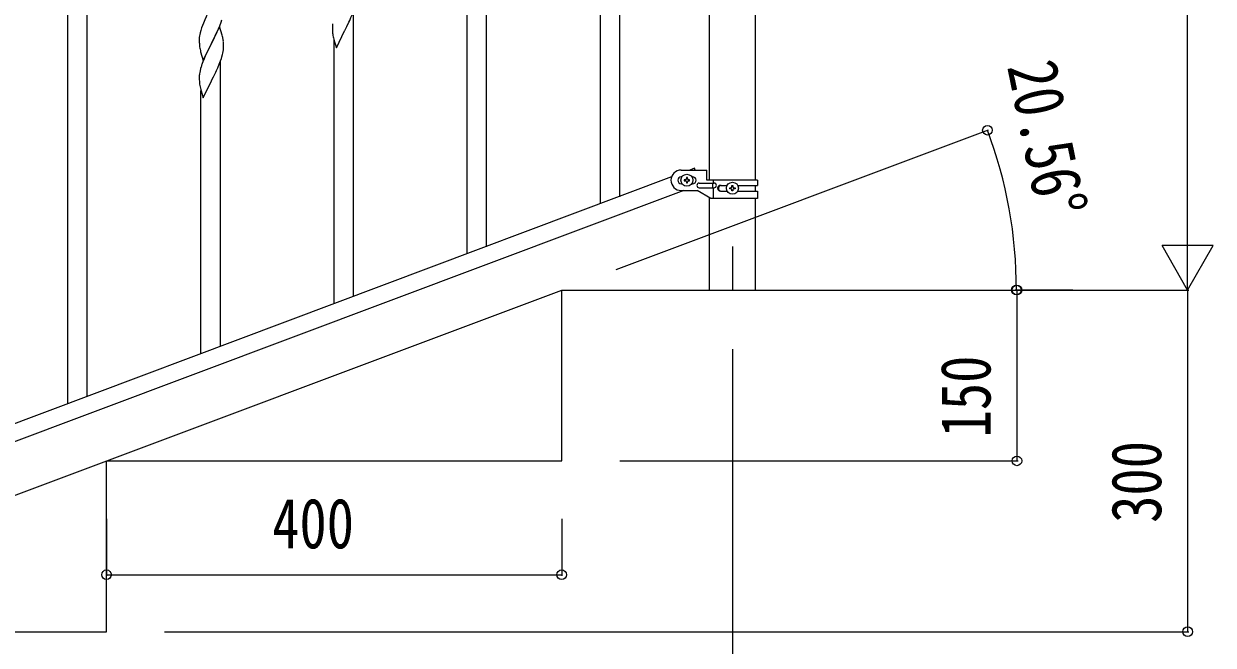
# Model space of a CAD drawing. Units: millimetres, scale not verified. Extents: x -4015 to 4015, y -2862 to 2860.
# Drawn here: x 757 to 1802, y 648 to 1194 of the extents above; entities that cross this region are included whole.
import ezdxf
from ezdxf.enums import TextEntityAlignment as Align

# ---------------------------------------------------------------- set-up
doc = ezdxf.new("R2010")
doc.units = ezdxf.units.MM
doc.header["$LTSCALE"] = 10
doc.layers.add('0-3_YKK_A1', color=4, linetype='Continuous')
doc.layers.add('0-4_YKK_D', color=6, linetype='Continuous')
doc.styles.add('ＭＳ ゴシック', font='')
doc.styles.get('ＭＳ ゴシック').set_extended_font_data('MS Gothic')

msp = doc.modelspace()

# ---------------------------------------------------------------- linework, layer by layer
at = {"layer": '0-3_YKK_A1'}
for p, q in [((1359.44, 1056.45), (1359.44, 1890.1)), ((1399.94, 1056.45), (1399.94, 1890.1)), ((1146.69, 991.77), (1146.69, 1351.72)), ((1163.69, 998.14), (1163.69, 1351.72)), ((1280.69, 1042.03), (1280.69, 1292.58)), ((1263.69, 1035.65), (1263.69, 1267.28)), ((795.69, 860.11), (795.69, 1219.79)), ((812.69, 866.49), (812.69, 1219.79)), ((1046.69, 954.26), (1046.69, 1204.63)), ((1029.69, 947.88), (1029.69, 1179.33)), ((929.69, 910.37), (929.69, 1160.65)), ((912.69, 904.18), (912.69, 1135.35)), ((1346.42, 1066.98), (1342.33, 1065.45)), ((1346.99, 1065.45), (1346.42, 1066.98)), ((1326.18, 1059.39), (622.33, 795.39)), ((1334.69, 1065.45), (1357.19, 1065.45)), ((1335.32, 1059.45), (1334.69, 1059.45)), ((1338.25, 1056.93), (1337.29, 1056.93)), ((1341.13, 1055.97), (1342.09, 1055.97)), ((1344.69, 1059.45), (1344.06, 1059.45)), ((1357.19, 1056.45), (1357.19, 1065.45)), ((1401.69, 1056.45), (1357.19, 1056.45)), ((1362.72, 1056.45), (1362.72, 1053.95)), ((1401.69, 1056.45), (1401.69, 1051.95)), ((1337.05, 1047.45), (633.19, 783.44)), ((1335.32, 1053.45), (1334.69, 1053.45)), ((1334.69, 1047.45), (1348.69, 1047.45)), ((1344.69, 1053.45), (1344.06, 1053.45)), ((1360.81, 1040.45), (1348.69, 1047.45)), ((1350.49, 1053.95), (1363.57, 1053.95)), ((1350.49, 1049.95), (1363.57, 1049.95)), ((1362.16, 1053.95), (1362.16, 1049.95)), ((1362.72, 1049.95), (1362.72, 1040.45)), ((1369.09, 1051.95), (1375.01, 1051.95)), ((1369.09, 1046.95), (1375.02, 1046.95)), ((1378.25, 1048.96), (1377.29, 1048.96)), ((1381.13, 1049.92), (1382.09, 1049.92)), ((1384.36, 1051.95), (1401.69, 1051.95)), ((1384.36, 1046.95), (1401.69, 1046.95)), ((1399.94, 1046.95), (1399.94, 1051.95)), ((1401.69, 1046.95), (1401.69, 1040.45)), ((1359.44, 960.1), (1359.44, 1041.24)), ((1401.69, 1040.45), (1360.81, 1040.45)), ((1399.94, 960.1), (1399.94, 1040.45)), ((1379.69, 998.22), (1379.69, 960.1)), ((429.69, 660.1), (1229.69, 960.1)), ((1359.44, 960.1), (1399.94, 960.1)), ((829.69, 660.1), (829.69, 810.1)), ((429.69, 660.1), (829.69, 660.1))]:
    msp.add_line(p, q, dxfattribs=at)
for points in [[(929.09, 1224.28), (921.86, 1209.43), (921.7, 1209.1), (919.35, 1204.44), (917.59, 1200.79), (917.14, 1199.82), (916.03, 1197.36), (914.76, 1194.34), (913.97, 1192.31), (913.25, 1190.3), (912.46, 1187.82), (911.94, 1185.89), (911.63, 1184.49), (911.39, 1183.14), (911.23, 1181.85), (911.17, 1181.02), (911.14, 1180.22), (911.16, 1178.36), (911.19, 1177.35), (911.24, 1176.41), (911.34, 1174.97), (911.49, 1173.65)], [(1028.91, 1182.35), (1029.12, 1181.41), (1029.44, 1180.21), (1029.8, 1178.94), (1031.64, 1172.81), (1038.86, 1187.66), (1039.03, 1187.99), (1040.75, 1191.38), (1042.7, 1195.36), (1043.37, 1196.78), (1044.48, 1199.23), (1045.76, 1202.24), (1046.94, 1205.28), (1047.65, 1207.29), (1048.12, 1208.78), (1048.67, 1210.72), (1049, 1212.13), (1049.27, 1213.5), (1049.46, 1214.81)], [(911.86, 1171.47), (912.12, 1170.3), (912.37, 1169.34), (914.64, 1161.7), (921.86, 1176.55), (922.03, 1176.88), (923.75, 1180.27), (925.25, 1183.33), (926.14, 1185.2), (927.69, 1188.62), (928.13, 1189.62), (929.17, 1192.15), (930.3, 1195.18), (930.97, 1197.18)], [(1028.19, 1192.54), (1028.15, 1191.72), (1028.14, 1191.32), (1028.16, 1189.47), (1028.19, 1188.46), (1028.24, 1187.51), (1028.32, 1186.35)], [(929.09, 1191.41), (921.86, 1176.55), (921.7, 1176.22), (918.7, 1170.24), (917.59, 1167.92), (916.47, 1165.49), (915.39, 1162.99), (914.36, 1160.46), (913.79, 1158.94)], [(931.82, 1181.87), (931.6, 1182.81), (931.35, 1183.77), (929.09, 1191.41)], [(911.91, 1138.37), (912.12, 1137.43), (912.44, 1136.23), (912.8, 1134.96), (914.64, 1128.83), (921.86, 1143.68), (922.03, 1144.01), (923.75, 1147.4), (925.7, 1151.38), (926.37, 1152.8), (927.48, 1155.25), (928.76, 1158.26), (929.94, 1161.3), (930.65, 1163.31), (931.12, 1164.8), (931.67, 1166.74), (932, 1168.15), (932.27, 1169.52), (932.46, 1170.84)], [(932.56, 1172.09), (932.58, 1172.89), (932.58, 1174.04), (932.53, 1175.77), (932.47, 1177.01), (932.36, 1178.42)], [(912.76, 1155.93), (912.32, 1154.46), (911.83, 1152.55), (911.54, 1151.17), (911.32, 1149.83)], [(911.19, 1148.56), (911.15, 1147.74), (911.14, 1147.35), (911.16, 1145.49), (911.19, 1144.48), (911.24, 1143.54), (911.32, 1142.37)], [(1337.29, 1056.93), (1337.29, 1055.97), (1338.25, 1055.97)], [(1340.17, 1057.89), (1340.17, 1058.85), (1339.21, 1058.85), (1339.21, 1057.89)], [(1342.09, 1055.97), (1342.09, 1056.93), (1341.13, 1056.93)], [(1339.21, 1055.01), (1339.21, 1054.05), (1340.17, 1054.05), (1340.17, 1055.01)], [(1377.29, 1048.96), (1377.29, 1049.92), (1378.25, 1049.92)], [(1379.21, 1050.88), (1379.21, 1051.84), (1380.17, 1051.84), (1380.17, 1050.88)], [(1380.17, 1048), (1380.17, 1047.04), (1379.21, 1047.04), (1379.21, 1048)], [(1382.09, 1049.92), (1382.09, 1048.96), (1381.13, 1048.96)], [(829.69, 810.1), (1229.69, 810.1), (1229.69, 960.1), (1629.69, 960.1)]]:
    msp.add_lwpolyline(points, dxfattribs=at)
for centre in [(1339.69, 1056.45), (1379.69, 1049.44)]:
    msp.add_circle(centre, 5.3, dxfattribs=at)
for centre, radius, start, end in [((1060.18, 1189.92), 32.09, 173.04137, 175.33313), ((890.34, 1173.17), 42.38, 9.5641, 11.85586), ((1068.16, 1189.81), 39.99, 184.955, 187.24675), ((1088.95, 1194.05), 61.18, 188.73798, 191.02974), ((966.09, 1181.81), 55.21, 188.49987, 190.79162), ((887.55, 1173.57), 45.07, 6.18413, 8.47589), ((901.13, 1174.09), 31.5, 354.07349, 356.36524), ((943.18, 1145.95), 32.09, 173.04137, 175.33313), ((988.43, 1131.69), 79.46, 159.94312, 162.23488), ((951.16, 1145.83), 39.99, 184.955, 187.24675), ((971.95, 1150.08), 61.18, 188.73798, 191.02974), ((1334.69, 1056.45), 9, 90, 270), ((1334.69, 1056.45), 3, 90, 270), ((1338.25, 1057.89), 0.96, 270, 0), ((1338.25, 1055.01), 0.96, 0, 90), ((1341.13, 1057.89), 0.96, 180, 270), ((1341.13, 1055.01), 0.96, 90, 180), ((1344.69, 1056.45), 3, 270, 90), ((1350.49, 1051.95), 2, 90, 270), ((1363.57, 1051.95), 2, 270, 90), ((1369.09, 1049.45), 2.5, 90, 270), ((1369.84, 1049.45), 2.5, 90, 270), ((1378.25, 1050.88), 0.96, 270, 0), ((1378.25, 1048), 0.96, 0, 90), ((1381.13, 1050.88), 0.96, 180, 270), ((1381.13, 1048), 0.96, 90, 180)]:
    msp.add_arc(centre, radius, start, end, dxfattribs=at)
at = {"layer": '0-4_YKK_D'}
for p, q in [((1779.69, 1005.1), (1779.69, 1915.1)), ((1277.44, 978.01), (1604.77, 1100.76)), ((1779.69, 960.1), (1779.69, 1038.04)), ((1779.69, 960.1), (1757.19, 999.07)), ((1802.19, 999.07), (1757.19, 999.07)), ((1779.69, 960.1), (1802.19, 999.07)), ((1604.44, 960.1), (1780.69, 960.1)), ((1673.69, 960.1), (1628.28, 960.1)), ((1678.69, 960.1), (1628.69, 960.1)), ((1629.69, 960.1), (1629.69, 810.1)), ((1675.69, 960.1), (1780.69, 960.1)), ((1779.69, 960.1), (1779.69, 660.1)), ((1379.69, 908.1), (1379.69, 509.1)), ((1280.69, 810.1), (1630.69, 810.1)), ((829.69, 759.1), (829.69, 709.1)), ((1229.69, 759.1), (1229.69, 709.1)), ((829.69, 710.1), (1229.69, 710.1)), ((880.69, 660.1), (1780.69, 660.1))]:
    msp.add_line(p, q, dxfattribs=at)
for centre in [(1603.84, 1100.41), (1629.28, 960.1), (1629.69, 960.1), (1629.69, 810.1), (829.69, 710.1), (1229.69, 710.1), (1779.69, 660.1)]:
    msp.add_circle(centre, 4.25, dxfattribs=at)
msp.add_arc((1229.69, 960.1), 399.59, 0, 20.55605, dxfattribs=at)

# ---------------------------------------------------------------- texts
at = {"layer": '0-4_YKK_D', "style": 'ＭＳ ゴシック', "width": 0.8}
for s, rotation, p in [('20.56°', 281.592, (1608.1, 1153.68)), ('150', 90, (1619.69, 830.7)), ('300', 90, (1769.69, 755.7))]:
    msp.add_text(s, height=43.99, rotation=rotation, dxfattribs=at).set_placement(p, align=Align.BOTTOM_LEFT)
msp.add_text('400', height=43.99, dxfattribs=at).set_placement((975.29, 720.1), align=Align.BOTTOM_LEFT)

doc.saveas('drawing.dxf')
